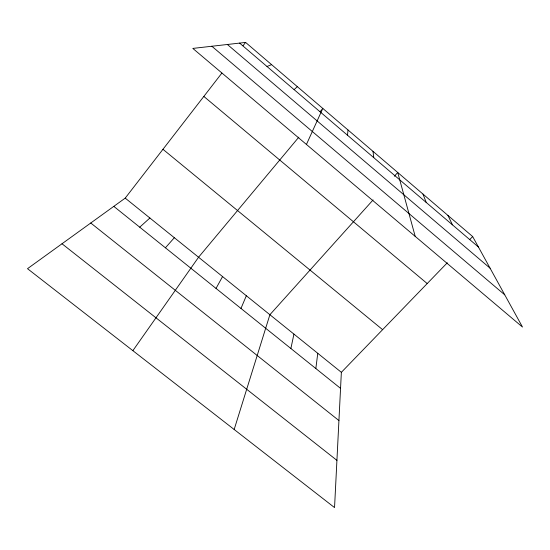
<?xml version="1.0" encoding="UTF-8"?>
<svg xmlns="http://www.w3.org/2000/svg" width="550" height="550" viewBox="0 0 550 550"><rect width="100%" height="100%" fill="white"/><g stroke="black" fill="none" stroke-linecap="round" stroke-linejoin="round"><path stroke-width="0.82" d="M447.294 262.79L341.364 372.322L334.544 507.588L27.5 268.682L125.214 198.124L221.87 73.095M347.483 135.211L348.033 129.999M315.844 368.541L317.762 353.306M290.881 348.507L293.941 334.104M234.169 429.488L269.892 314.724L373.079 199.939M240.969 308.447L246.338 295.735M306.439 144.444L322.809 108.433L320.086 111.698M216.026 288.427L222.558 276.574M132.866 350.666L198.564 257.235L298.822 137.163M243.018 45.746L245.596 42.412L472.663 236.562L522.5 327.064L192.816 48.414L245.596 42.412M165.412 247.803L174.343 237.71M394.377 176.241L397.739 172.501L415.202 236.376M469.714 239.607L472.663 236.562M294.113 89.636L297.33 86.646M139.728 227.184L149.896 218.006M267.004 66.488L271.59 64.639M61.999 243.767L336.923 460.357M90.757 223.004L338.931 420.558M113.795 206.367L340.56 388.376M125.214 198.124L341.364 372.322M162.958 149.304L382.621 329.67M203.83 96.429L427.206 283.559M211.853 46.248L504.756 294.841M227.384 44.481L490.091 268.207M239.601 43.093L478.418 247.019M447.941 215.421L452.471 224.861M422.964 194.067L426.25 202.469M373.01 151.353L373.752 157.644"/></g></svg>
